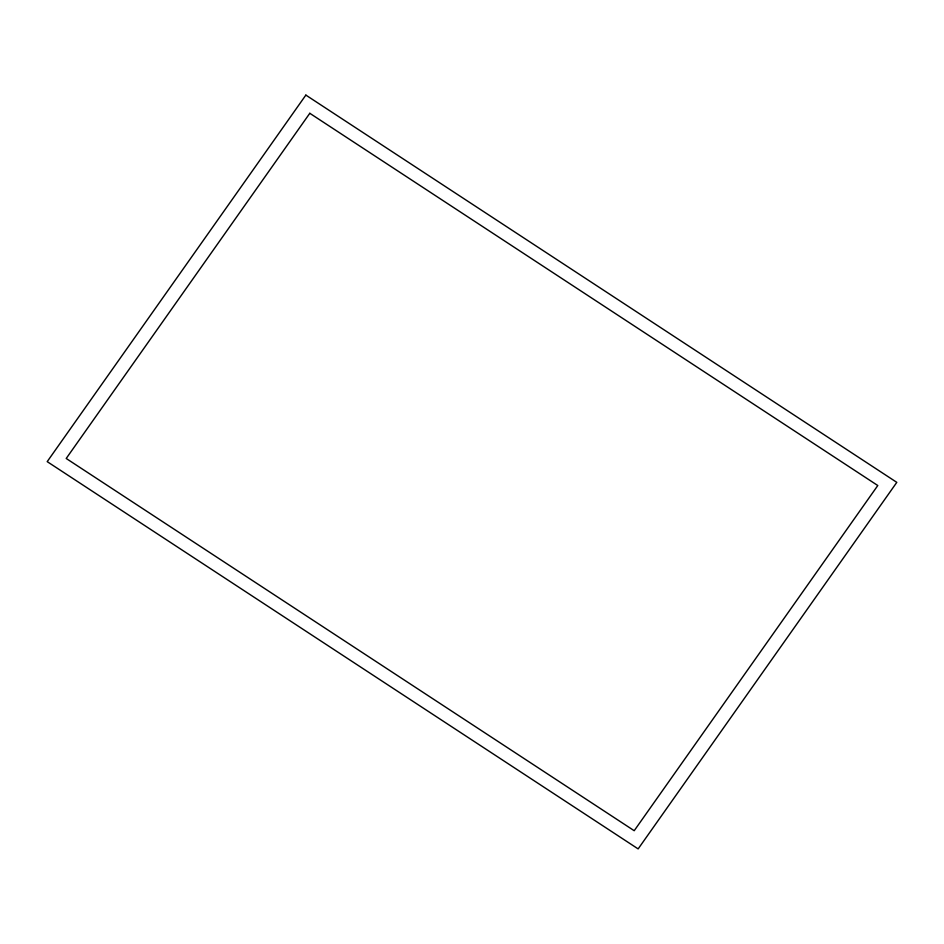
<?xml version="1.0" encoding="UTF-8"?>
<svg xmlns="http://www.w3.org/2000/svg" width="944" height="944" viewBox="0 0 944 944"><rect width="100%" height="100%" fill="white"/><g stroke="black" fill="none" stroke-linecap="round" stroke-linejoin="round"><path stroke-width="1.42" d="M305.856 95.096L47.2 461.64L638.144 848.904L896.8 482.36L305.856 95.096M309.797 113.292L66.21 458.477L634.203 830.708L877.79 485.523L309.797 113.292"/></g></svg>
